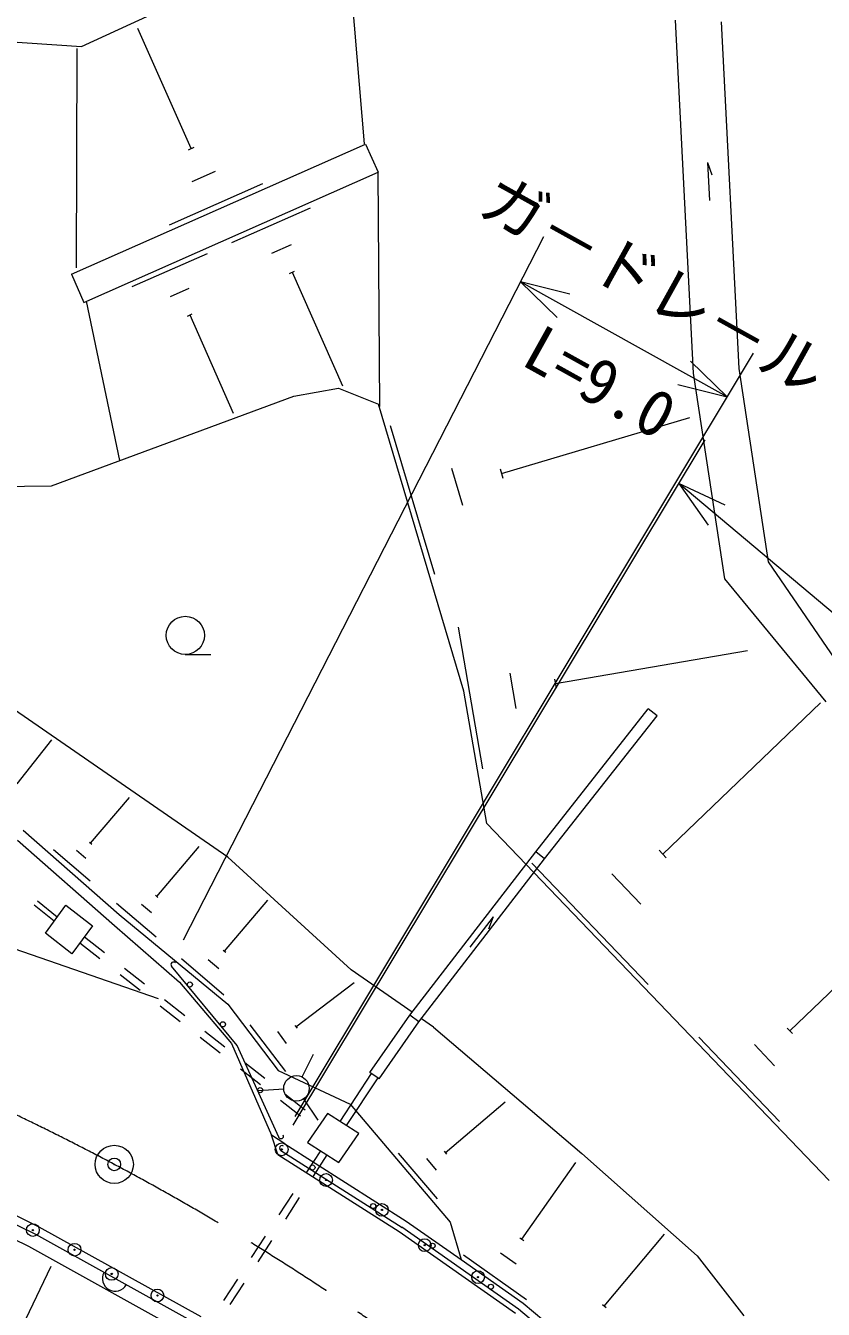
# Model space of a CAD drawing. Units: millimetres, scale not verified. Extents: x 40000 to 680000, y 20000 to 380000.
# Drawn here: x 455359 to 486654, y 302558 to 352947 of the extents above; entities that cross this region are included whole.
import ezdxf
from ezdxf.enums import TextEntityAlignment as Align

# ---------------------------------------------------------------- set-up
doc = ezdxf.new("R2010")
doc.units = ezdxf.units.MM
doc.header["$LTSCALE"] = 1000
doc.header["$PDMODE"] = 32
doc.header["$PDSIZE"] = 500
doc.linetypes.add('CHAIN', pattern=[18.5, 12, -1.5, 3.5, -1.5])
for name, color, linetype, lineweight in [('M-BGD', 7, 'Continuous', 13), ('M-BMK', 2, 'CHAIN', 13), ('M-BMK-SRVR', 3, 'Continuous', 13), ('M-STR-STRC', 7, 'Continuous', 13)]:
    doc.layers.add(name, color=color, linetype=linetype, lineweight=lineweight)
doc.styles.add('@ＭＳ ゴシック', font='')
doc.styles.add('ＭＳ ゴシック', font='')
doc.styles.get('@ＭＳ ゴシック').set_extended_font_data('@MS Gothic')
doc.styles.get('ＭＳ ゴシック').set_extended_font_data('MS Gothic')

msp = doc.modelspace()

# ---------------------------------------------------------------- linework, layer by layer
at = {"layer": 'M-BGD'}
for p, q in [((468653, 348309), (467958, 356475)), ((457543, 352129), (463058, 354667)), ((461858, 348129), (459765, 352834)), ((481563, 339308), (480855, 353160)), ((483356, 339489), (482661, 353101)), ((449229, 352685), (457543, 352129)), ((457351, 343438), (457377, 352053)), ((457156, 343192), (468693, 348298)), ((468693, 348298), (469183, 347192)), ((461744, 348078), (461973, 348179)), ((457645, 342086), (469183, 347192)), ((461889, 346830), (462802, 347236)), ((469250, 338000), (469183, 347192)), ((482109, 347582), (482186, 346084)), ((482109, 347582), (482285, 347090)), ((461008, 345125), (464659, 346750)), ((463448, 344435), (466534, 345801)), ((465015, 344022), (465786, 344363)), ((459542, 342707), (462488, 344010)), ((457156, 343192), (457645, 342086)), ((465714, 343224), (465907, 343309)), ((465810, 343267), (467783, 338809)), ((461038, 342312), (461774, 342638)), ((459052, 335884), (457743, 342129)), ((461705, 341550), (461889, 341632)), ((461797, 341591), (463501, 337741)), ((482788, 331232), (481563, 339308)), ((484506, 331907), (483356, 339489)), ((465886, 338410), (467638, 338718)), ((467638, 338718), (469202, 338087)), ((456377, 334890), (465886, 338410)), ((472552, 326829), (469202, 338087)), ((469661, 337248), (471398, 331410)), ((474032, 335371), (481414, 337568)), ((472063, 335580), (472498, 334120)), ((473978, 335553), (474086, 335189)), ((450666, 334805), (456377, 334890)), ((488751, 325676), (484506, 331907)), ((486767, 326404), (482788, 331232)), ((472324, 329335), (473282, 323770)), ((461622, 328263), (462622, 328263)), ((476142, 327127), (483675, 328423)), ((474353, 327535), (474592, 326144)), ((476112, 327301), (476172, 326953)), ((473447, 321628), (472552, 326829)), ((463294, 320308), (454926, 326088)), ((475373, 320512), (479785, 326132)), ((480131, 325860), (479785, 326132)), ((480352, 320428), (486542, 326363)), ((475720, 320242), (480131, 325860)), ((455021, 323190), (456380, 324912)), ((436666, 323054), (460557, 314757)), ((457908, 320860), (459431, 322647)), ((479907, 314887), (473447, 321628)), ((455256, 321365), (459032, 318062)), ((455037, 320971), (458844, 317629)), ((456450, 320610), (457892, 319381)), ((457359, 320582), (457720, 320274)), ((457863, 320899), (457953, 320822)), ((460499, 318770), (462163, 320722)), ((470432, 314102), (475373, 320512)), ((475720, 320242), (475373, 320512)), ((480209, 320576), (480494, 320279)), ((468125, 315881), (463294, 320308)), ((470787, 313842), (475720, 320242)), ((475218, 320070), (479778, 315314)), ((478355, 319654), (479495, 318465)), ((456598, 317952), (455819, 318578)), ((458926, 318499), (460482, 317174)), ((459907, 318469), (460296, 318137)), ((460451, 318811), (460548, 318728)), ((463158, 316617), (464860, 318614)), ((456476, 317793), (455697, 318419)), ((456134, 317323), (456936, 318425)), ((456936, 318425), (457976, 317612)), ((459032, 318062), (463291, 314543)), ((473703, 317964), (472788, 316776)), ((473703, 317964), (473517, 317477)), ((457976, 317612), (457174, 316510)), ((458844, 317629), (461399, 315405)), ((457174, 316510), (456134, 317323)), ((457664, 317184), (458451, 316567)), ((485340, 313487), (489073, 317067)), ((457488, 316941), (458274, 316324)), ((463106, 316662), (463210, 316573)), ((459238, 315950), (460025, 315332)), ((463661, 312911), (461081, 316028)), ((461474, 316328), (463139, 314909)), ((462524, 316295), (462940, 315940)), ((459061, 315707), (459848, 315090)), ((470522, 314218), (468125, 315881)), ((461399, 315405), (463429, 312991)), ((465962, 313647), (468247, 315382)), ((460635, 314472), (461422, 313855)), ((460812, 314715), (461598, 314098)), ((463291, 314543), (465269, 311938)), ((486879, 307619), (479907, 314887)), ((468865, 311857), (470432, 314102)), ((470787, 313842), (470432, 314102)), ((471366, 313633), (470884, 313967)), ((462385, 313481), (463172, 312864)), ((464160, 313729), (465556, 311890)), ((465236, 313458), (465585, 312998)), ((465918, 313705), (466006, 313590)), ((469226, 311606), (470787, 313842)), ((471366, 313633), (477182, 308681)), ((485240, 313591), (485439, 313384)), ((462208, 313238), (462995, 312621)), ((463429, 312991), (465009, 309389)), ((481769, 313238), (484941, 309930)), ((483951, 312949), (484744, 312122)), ((465285, 309317), (463661, 312911)), ((466204, 311680), (466647, 312576)), ((463782, 312004), (464569, 311387)), ((463959, 312246), (464746, 311629)), ((465269, 311938), (468092, 310609)), ((468920, 311814), (467688, 309936)), ((469171, 311649), (467939, 309771)), ((469226, 311606), (468865, 311857)), ((465484, 311199), (464486, 311134)), ((465532, 311012), (466319, 310395)), ((465356, 310769), (466143, 310152)), ((466261, 310815), (466816, 309984)), ((468092, 310609), (472013, 305981)), ((471820, 308705), (474172, 310698)), ((467199, 310244), (466417, 309108)), ((468427, 309462), (467199, 310244)), ((465526, 309052), (465009, 309389)), ((465258, 308630), (465009, 309389)), ((467645, 308326), (468427, 309462)), ((465526, 309052), (470292, 306025)), ((466417, 309108), (467645, 308326)), ((465258, 308630), (470014, 305610)), ((465365, 308799), (470131, 305772)), ((466926, 308784), (466383, 307944)), ((467179, 308623), (466636, 307783)), ((469979, 308690), (471503, 306892)), ((471090, 308473), (471471, 308024)), ((471773, 308762), (471868, 308649)), ((477182, 308681), (481708, 304664)), ((455888, 305790), (451270, 308065)), ((474822, 305308), (476945, 308327)), ((451134, 307775), (455739, 305506)), ((455484, 305019), (450899, 307278)), ((465839, 307105), (465296, 306266)), ((466092, 306944), (465549, 306104)), ((470292, 306025), (472441, 304514)), ((472013, 305981), (472441, 304514)), ((455739, 305506), (462074, 301991)), ((462240, 302265), (455888, 305790)), ((464752, 305426), (464209, 304587)), ((470014, 305610), (474574, 302402)), ((474696, 302561), (470120, 305780)), ((474744, 305363), (474899, 305254)), ((478062, 302689), (480427, 305510)), ((461808, 301510), (455484, 305019)), ((465005, 305265), (464462, 304426)), ((472441, 304514), (474879, 302799)), ((472535, 304693), (475015, 302948)), ((473988, 304782), (474608, 304346)), ((481708, 304664), (483541, 302304)), ((455360, 302178), (456354, 304254)), ((463665, 303747), (463122, 302908)), ((463918, 303586), (463375, 302747)), ((479289, 298712), (474696, 302561)), ((474879, 302799), (479487, 298937)), ((477992, 302747), (478132, 302630))]:
    msp.add_line(p, q, dxfattribs=at)
for centre, radius in [((461622, 329013), 750), ((461805, 315310), 100), ((463100, 313746), 100), ((465983, 311231), 500), ((464562, 311161), 100), ((465404, 308838), 25), ((465404, 308838), 12.5), ((466611, 308127), 100), ((467147, 307634), 25), ((467147, 307634), 12.5), ((468994, 306613), 100), ((469335, 306459), 25), ((469335, 306459), 12.5), ((455640, 305669), 25), ((455640, 305669), 12.5), ((457275, 304898), 25), ((457275, 304898), 12.5), ((471015, 305077), 25), ((471015, 305077), 12.5), ((471322, 305056), 100), ((458737, 303947), 25), ((458737, 303947), 12.5), ((473109, 303822), 25), ((473109, 303822), 12.5), ((473612, 303446), 100), ((460529, 303102), 25), ((460529, 303102), 12.5)]:
    msp.add_circle(centre, radius, dxfattribs=at)
for centre, radius, start, end in [((461158, 316092), 100, 39.6204, 219.6204), ((465376, 309358), 100, 204.3136, 24.3136), ((465419, 308884), 100, 57.5791, 237.5791), ((458869, 303769), 500, 150.9754, 330.9754)]:
    msp.add_arc(centre, radius, start, end, dxfattribs=at)
for p in [(465404, 308838), (467147, 307634), (469335, 306459), (455640, 305669), (457275, 304898), (471015, 305077), (458737, 303947), (473109, 303822), (460529, 303102)]:
    msp.add_point(p, dxfattribs=at)
at = {"layer": 'M-BMK'}
msp.add_arc((411844, 219976), 100000, 48.68755, 71.18445, dxfattribs=at)
at = {"layer": 'M-BMK-SRVR'}
msp.add_circle((458834, 308248), 750, dxfattribs=at)
msp.add_point((458834, 308248), dxfattribs=at)
at = {"layer": 'M-STR-STRC'}
for p, q in [((461550, 317059), (475685, 344667)), ((482887, 338383), (474774, 342887)), ((476714, 342402), (474774, 342887)), ((474774, 342887), (476212, 341497)), ((465932, 310124), (483916, 340098)), ((482887, 338383), (481449, 339773)), ((480947, 338868), (482887, 338383)), ((465850, 309794), (482021, 336688)), ((543915, 281984), (480990, 334974)), ((482801, 334125), (480990, 334974)), ((480990, 334974), (482134, 333334))]:
    msp.add_line(p, q, dxfattribs=at)

# ---------------------------------------------------------------- texts
at = {"layer": 'M-STR-STRC', "style": 'ＭＳ ゴシック'}
msp.add_text('ガ－ドレ－ル', height=1833, rotation=330.962, dxfattribs=at).set_placement((479316, 341509), align=Align.BOTTOM_CENTER)
at = {"layer": 'M-STR-STRC', "style": '@ＭＳ ゴシック'}
msp.add_text('L=9.0', height=1833, rotation=330.962, dxfattribs=at).set_placement((478345, 339761), align=Align.TOP_CENTER)

doc.saveas('drawing.dxf')
